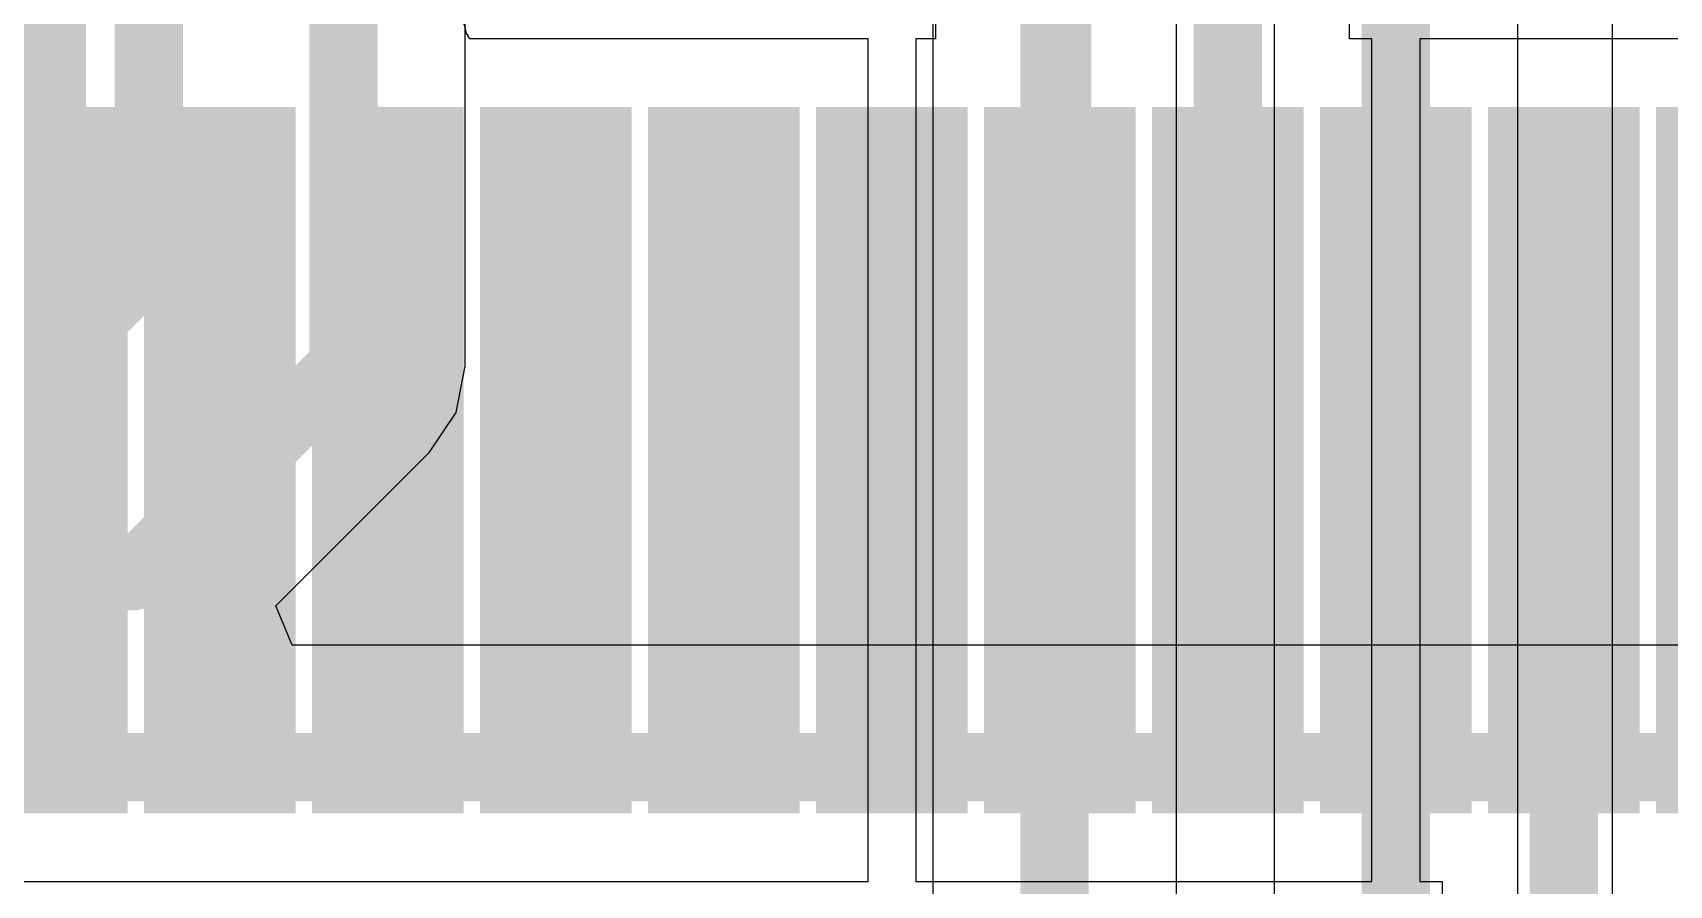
# Model space of a CAD drawing. Header units: inches. Extents: x 0 to 5271, y 0 to 5417.
# Drawn here: x 45.977 to 50.848, y 70.911 to 73.448 of the extents above; entities that cross this region are included whole.
import ezdxf

# ---------------------------------------------------------------- set-up
doc = ezdxf.new("R2010")
doc.units = ezdxf.units.IN
for name, color, linetype in [('Bottom Layer', 5, 'Continuous'), ('L3_SIG1', 76, 'Continuous'), ('L4_PWR', 90, 'Continuous'), ('Top Layer', 1, 'Continuous'), ('Top Paste', 8, 'Continuous'), ('Top Solder', 216, 'Continuous')]:
    doc.layers.add(name, color=color, linetype=linetype)

# ---------------------------------------------------------------- blocks, each defined once
blk = doc.blocks.new('AS0B826_S78B_7H_23')
at = {"layer": 'Top Layer'}
for points in [[(-28.175, 19.131), (-27.825, 19.131), (-27.825, 17.131), (-28.175, 17.131)], [(-27.6749, 19.131), (-27.3249, 19.131), (-27.3249, 17.131), (-27.6749, 17.131)], [(-27.175, 19.131), (-26.825, 19.131), (-26.825, 17.131), (-27.175, 17.131)], [(-26.6752, 19.131), (-26.3252, 19.131), (-26.3252, 17.131), (-26.6752, 17.131)], [(-26.175, 19.131), (-25.825, 19.131), (-25.825, 17.131), (-26.175, 17.131)], [(-25.6752, 19.131), (-25.3252, 19.131), (-25.3252, 17.131), (-25.6752, 17.131)], [(-25.175, 19.131), (-24.825, 19.131), (-24.825, 17.131), (-25.175, 17.131)], [(-24.6752, 19.131), (-24.3252, 19.131), (-24.3252, 17.131), (-24.6752, 17.131)], [(-24.175, 19.131), (-23.825, 19.131), (-23.825, 17.131), (-24.175, 17.131)], [(-23.6749, 19.131), (-23.3249, 19.131), (-23.3249, 17.131), (-23.6749, 17.131)]]:
    blk.add_hatch(color=1, dxfattribs=at).paths.add_polyline_path(points)
at = {"layer": 'Top Paste'}
for points in [[(-28.175, 19.131), (-27.825, 19.131), (-27.825, 17.131), (-28.175, 17.131)], [(-27.6749, 19.131), (-27.3249, 19.131), (-27.3249, 17.131), (-27.6749, 17.131)], [(-27.175, 19.131), (-26.825, 19.131), (-26.825, 17.131), (-27.175, 17.131)], [(-26.6752, 19.131), (-26.3252, 19.131), (-26.3252, 17.131), (-26.6752, 17.131)], [(-26.175, 19.131), (-25.825, 19.131), (-25.825, 17.131), (-26.175, 17.131)], [(-25.6752, 19.131), (-25.3252, 19.131), (-25.3252, 17.131), (-25.6752, 17.131)], [(-25.175, 19.131), (-24.825, 19.131), (-24.825, 17.131), (-25.175, 17.131)], [(-24.6752, 19.131), (-24.3252, 19.131), (-24.3252, 17.131), (-24.6752, 17.131)], [(-24.175, 19.131), (-23.825, 19.131), (-23.825, 17.131), (-24.175, 17.131)], [(-23.6749, 19.131), (-23.3249, 19.131), (-23.3249, 17.131), (-23.6749, 17.131)]]:
    blk.add_hatch(color=8, dxfattribs=at).paths.add_polyline_path(points)
at = {"layer": 'Top Solder'}
for points in [[(-28.2258, 19.1818), (-27.7742, 19.1818), (-27.7742, 17.0802), (-28.2258, 17.0802)], [(-27.7257, 19.1818), (-27.2741, 19.1818), (-27.2741, 17.0802), (-27.7257, 17.0802)], [(-27.2258, 19.1818), (-26.7742, 19.1818), (-26.7742, 17.0802), (-27.2258, 17.0802)], [(-26.726, 19.1818), (-26.2744, 19.1818), (-26.2744, 17.0802), (-26.726, 17.0802)], [(-26.2258, 19.1818), (-25.7742, 19.1818), (-25.7742, 17.0802), (-26.2258, 17.0802)], [(-25.726, 19.1818), (-25.2744, 19.1818), (-25.2744, 17.0802), (-25.726, 17.0802)], [(-25.2258, 19.1818), (-24.7742, 19.1818), (-24.7742, 17.0802), (-25.2258, 17.0802)], [(-24.726, 19.1818), (-24.2744, 19.1818), (-24.2744, 17.0802), (-24.726, 17.0802)], [(-24.2258, 19.1818), (-23.7742, 19.1818), (-23.7742, 17.0802), (-24.2258, 17.0802)], [(-23.7257, 19.1818), (-23.2741, 19.1818), (-23.2741, 17.0802), (-23.7257, 17.0802)], [(-23.2258, 19.1818), (-22.7742, 19.1818), (-22.7742, 17.0802), (-23.2258, 17.0802)]]:
    blk.add_hatch(color=216, dxfattribs=at).paths.add_polyline_path(points)

msp = doc.modelspace()

# ---------------------------------------------------------------- linework, layer by layer
at = {"layer": 'Bottom Layer'}
for p, q in [((49.6717, 73.9174), (49.6717, 70.183)), ((50.3969, 70.183), (50.3969, 73.9174)), ((49.3811, 70.1781), (49.3811, 73.7905)), ((48.6559, 73.6403), (48.6559, 70.183))]:
    msp.add_line(p, q, dxfattribs=at)
for points in [[(50.0343, 69.8225, 0.2032, 0.2032, 0), (50.0343, 74.3383, 0.2032, 0.2032, 0)], [(49.0185, 69.7313, 0.2032, 0.2032, 0), (49.0185, 73.7905, 0.2032, 0.2032, 0)]]:
    msp.add_lwpolyline(points, format="xyseb", dxfattribs=at)
at = {"layer": 'L3_SIG1'}
for p, q in [((47.2648, 72.4563), (47.2648, 73.5823)), ((47.2372, 72.3176), (47.2648, 72.4563)), ((47.1586, 72.2), (47.2372, 72.3176)), ((46.7013, 71.7427), (47.1586, 72.2)), ((47.1586, 72.2), (47.1586, 72.2)), ((46.7499, 71.6253), (46.7013, 71.7427)), ((59.4018, 71.6253), (46.7499, 71.6253))]:
    msp.add_line(p, q, dxfattribs=at)
for points in [[(46.3228, 72.7642, 0.2032, 0.2032, 0), (46.3228, 74.6648, 0.2032, 0.2032, 0)], [(46.9022, 72.4563, 0.2032, 0.2032, 0), (46.9022, 74.0033, 0.2032, 0.2032, 0)], [(45.8741, 72.3155, 0.2032, 0.2032, 0), (46.3228, 72.7642, 0.2032, 0.2032, 0)], [(46.2771, 71.8312, 0.2032, 0.2032, 0), (46.9022, 72.4563, 0.2032, 0.2032, 0)], [(14.2748, 71.8312, 0.2032, 0.2032, 0), (46.2771, 71.8312, 0.2032, 0.2032, 0)], [(16.6811, 71.2628, 0.2032, 0.2032, 0), (59.552, 71.2628, 0.2032, 0.2032, 0)]]:
    msp.add_lwpolyline(points, format="xyseb", dxfattribs=at)
for points in [[(46.272, 72.7642, 0.1016, 0.1016, 1), (46.3736, 72.7642, 0.1016, 0.1016, 1)], [(46.272, 72.7642, 0.1016, 0.1016, 1), (46.3736, 72.7642, 0.1016, 0.1016, 1)], [(46.8514, 72.4563, 0.1016, 0.1016, 1), (46.953, 72.4563, 0.1016, 0.1016, 1)], [(46.8514, 72.4563, 0.1016, 0.1016, 1), (46.953, 72.4563, 0.1016, 0.1016, 1)], [(46.2263, 71.8312, 0.1016, 0.1016, 1), (46.3279, 71.8312, 0.1016, 0.1016, 1)], [(46.2263, 71.8312, 0.1016, 0.1016, 1), (46.3279, 71.8312, 0.1016, 0.1016, 1)]]:
    msp.add_lwpolyline(points, format="xyseb", close=True, dxfattribs=at)
at = {"layer": 'L4_PWR'}
msp.add_line((50.6785, 74.114), (50.6785, 67.2338), dxfattribs=at)
at = {"layer": 'Top Layer'}
for p, q in [((49.8968, 73.43), (49.8968, 73.6881)), ((48.6638, 73.6324), (48.6638, 73.43)), ((47.2679, 73.4472), (47.2394, 73.557)), ((47.2783, 73.43), (47.2679, 73.4472)), ((48.4633, 73.43), (47.2783, 73.43)), ((48.4633, 70.922), (48.4633, 73.43)), ((48.6638, 73.43), (48.6053, 73.43)), ((48.6053, 73.43), (48.6053, 70.922)), ((49.9632, 73.43), (49.8968, 73.43)), ((49.9632, 70.922), (49.9632, 73.43)), ((52.4633, 73.43), (50.1055, 73.43)), ((50.1055, 73.43), (50.1055, 70.922)), ((43.6446, 70.922), (48.4633, 70.922)), ((48.6053, 70.922), (49.9632, 70.922)), ((50.1055, 70.922), (50.1719, 70.922)), ((50.1719, 70.922), (50.1719, 68.6111))]:
    msp.add_line(p, q, dxfattribs=at)
for points in [[(49.5342, 71.526, 0.2032, 0.2032, 0), (49.5342, 73.8383, 0.2032, 0.2032, 0)], [(46.0343, 72.176, 0.2032, 0.2032, 0), (46.0343, 73.7936, 0.2032, 0.2032, 0)], [(49.0264, 71.534, 0.2032, 0.2032, 0), (49.0264, 73.7826, 0.2032, 0.2032, 0)], [(50.5345, 72.176, 0.2032, 0.2032, 0), (50.5345, 72.4694, 0.2032, 0.2032, 0)], [(50.5345, 67.3755, 0.2032, 0.2032, 0), (50.5345, 72.176, 0.2032, 0.2032, 0)], [(49.0264, 71.534, 0.2032, 0.2032, 0), (49.0343, 71.526, 0.2032, 0.2032, 0)]]:
    msp.add_lwpolyline(points, format="xyseb", dxfattribs=at)
for points in [[(50.4837, 72.4694, 0.1016, 0.1016, 1), (50.5853, 72.4694, 0.1016, 0.1016, 1)], [(45.9835, 72.176, 0.1016, 0.1016, 1), (46.0851, 72.176, 0.1016, 0.1016, 1)], [(50.4837, 72.176, 0.1016, 0.1016, 1), (50.5853, 72.176, 0.1016, 0.1016, 1)], [(50.4837, 72.176, 0.1016, 0.1016, 1), (50.5853, 72.176, 0.1016, 0.1016, 1)], [(48.9756, 71.534, 0.1016, 0.1016, 1), (49.0772, 71.534, 0.1016, 0.1016, 1)], [(48.9756, 71.534, 0.1016, 0.1016, 1), (49.0772, 71.534, 0.1016, 0.1016, 1)], [(48.9835, 71.526, 0.1016, 0.1016, 1), (49.0851, 71.526, 0.1016, 0.1016, 1)], [(49.4834, 71.526, 0.1016, 0.1016, 1), (49.585, 71.526, 0.1016, 0.1016, 1)]]:
    msp.add_lwpolyline(points, format="xyseb", close=True, dxfattribs=at)

# ---------------------------------------------------------------- block references
msp.add_blockref('AS0B826_S78B_7H_23', (74.0344, 54.045))

doc.saveas('drawing.dxf')
